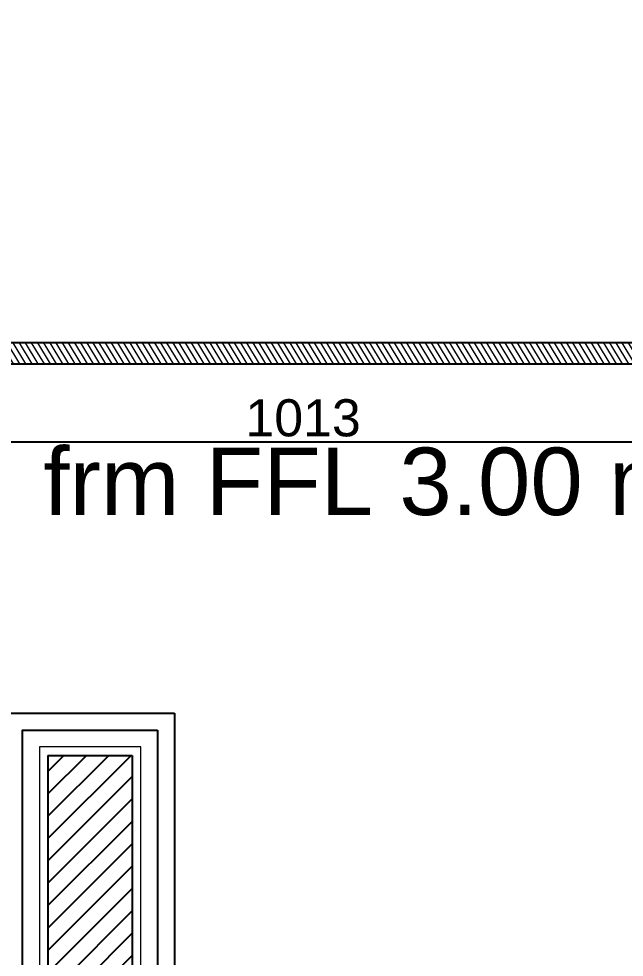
# Model space of a CAD drawing. Header units: inches. Extents: x 258415 to 640093, y 441672 to 945769.
# Drawn here: x 320113 to 320831, y 469375 to 470488 of the extents above; entities that cross this region are included whole.
import ezdxf

# ---------------------------------------------------------------- set-up
doc = ezdxf.new("R2010")
doc.units = ezdxf.units.IN
doc.header["$MEASUREMENT"] = 0
for name, color, linetype in [('A-DIMESNION-1', 7, 'Continuous'), ('CQ Grg Gypsum', 41, 'Continuous'), ('CQ text label', 3, 'Continuous'), ('CQ Wall plan', 3, 'Continuous'), ('xref grd floor$2$CQ Wall hatch_CHB', 8, 'Continuous')]:
    doc.layers.add(name, color=color, linetype=linetype)
doc.layers.add('CQ Gypsum Hatch', color=8, linetype='Continuous', lineweight=20)
doc.layers.add('CQ Marble', color=6, linetype='Continuous', lineweight=0)
doc.styles.get("Standard").update_dxf_attribs({"font": 'arial.ttf'})
doc.dimstyles.new('CQ Anno', dxfattribs={"dimscale": 40, "dimtxt": 2.2, "dimasz": 0.75, "dimexe": 1, "dimexo": 0.5, "dimgap": 0.5, "dimtad": 1, "dimrnd": 1, "dimdsep": 46, "dimtxsty": 'Standard', "dimblk": 'x-04-bw-gf-dim-50$0$DIM12', "dimcen": 0.0025, "dimdle": 0.5, "dimclrd": 8, "dimclre": 8, "dimclrt": 2, "dimazin": 2, "dimtfac": 1, "dimtix": 1, "dimtmove": 1, "dimatfit": 0, "dimfxl": 50, "dimtolj": 1, "dimtzin": 0, "dimlwd": -1, "dimarcsym": 1})

# ---------------------------------------------------------------- blocks, each defined once
blk = doc.blocks.new('ff-12 wall plan')
at = {"layer": 'xref grd floor$2$CQ Wall hatch_CHB'}
h = blk.add_hatch(dxfattribs=at)
h.set_pattern_fill('ANSI31,_O', color=8, scale=150)
h.set_pattern_definition([(45, (0, 0), (-13.25825215, 13.25825215), [])])
h.paths.add_polyline_path([(310882, 469614.1), (310982, 469614.1), (310982, 467714.1), (310882, 467714.1)])
at = {"layer": 'CQ Wall plan'}
for p, q in [((310882, 469614.1, 0), (310882, 467714.1, 0)), ((310882, 469614.1, 0), (310982, 469614.1, 0)), ((310982, 469614.1, 0), (310982, 467714.1, 0))]:
    blk.add_line(p, q, dxfattribs=at)
blk = doc.blocks.new('ff-12 marble')
at = {"layer": 'CQ Marble', "elevation": 0}
for points in [[(312405.4, 469434.1), (312405.4, 467944.1), (312105, 467944.1), (312105, 467744.1), (311312.5, 467744.1), (311312.5, 467944.1), (311012, 467944.1), (311012, 469644.1), (310852, 469644.1), (310852, 467944.1)], [(312425.4, 469439.1), (312425.4, 467924.1), (312125, 467924.1), (312125, 467724.1), (311292.5, 467724.1), (311292.5, 467924.1), (310992, 467924.1), (310992, 469624.1), (310872, 469624.1), (310872, 467944.1)]]:
    blk.add_lwpolyline(points, dxfattribs=at)
blk = doc.blocks.new('x-04-bw-gf-dim-50$0$DIM12')
blk.add_line((0, -1), (0, 1))
at = {"color": 8}
blk.add_line((-1, 0), (1, 0), dxfattribs=at)
blk.add_circle((0, 0), 0.5)
blk = doc.blocks.new('*D279')
at = {"layer": 'A-DIMESNION-1', "color": 8, "lineweight": -2, "ltscale": 0.05, "transparency": 16777216}
for p, q in [((319943.9, 470186.8), (319943.9, 469945.7)), ((320957.2, 470177.3), (320957.2, 469945.7))]:
    blk.add_line(p, q, dxfattribs=at)
at = {"layer": 'A-DIMESNION-1', "color": 8, "ltscale": 0.05, "transparency": 16777216}
blk.add_line((320937.2, 469985.7), (319963.9, 469985.7), dxfattribs=at)
at = {"layer": 'Defpoints', "color": 0, "linetype": 'Continuous', "ltscale": 0.05, "transparency": 16777216}
for p in [(319943.9, 470206.8, 0), (320957.2, 470197.3), (319943.9, 469985.7)]:
    blk.add_point(p, dxfattribs=at)
at = {"layer": 'A-DIMESNION-1', "color": 8, "linetype": 'Continuous', "ltscale": 0.05, "transparency": 16777216, "xscale": 20, "yscale": 20, "zscale": 20, "rotation": 180}
blk.add_blockref('x-04-bw-gf-dim-50$0$DIM12', (319943.9, 469985.7), dxfattribs=at)
at = {"layer": 'A-DIMESNION-1', "color": 8, "linetype": 'Continuous', "ltscale": 0.05, "transparency": 16777216, "xscale": 20, "yscale": 20, "zscale": 20}
blk.add_blockref('x-04-bw-gf-dim-50$0$DIM12', (320957.2, 469985.7), dxfattribs=at)
at = {"layer": 'A-DIMESNION-1', "color": 2, "linetype": 'Continuous', "ltscale": 0.05, "transparency": 16777216, "insert": (320450.6, 470014.2), "char_height": 44, "attachment_point": 5}
blk.add_mtext('\\A1;1013', dxfattribs=at)

msp = doc.modelspace()

# ---------------------------------------------------------------- hatches: boundary and pattern name
at = {"layer": 'CQ Gypsum Hatch'}
h = msp.add_hatch(dxfattribs=at)
h.set_pattern_fill('ANSI31', color=256, scale=50, angle=76.028577, style=0)
h.paths.add_polyline_path([(318251.454, 470128.475), (318251.454, 470103.475), (318271.454, 470103.475), (318271.454, 470078.475), (321651.456, 470078.475), (321651.456, 470103.475), (321671.456, 470103.475), (321671.456, 470128.475), (321626.456, 470128.475), (321626.456, 470103.475), (318296.454, 470103.475), (318296.454, 470128.475)])

# ---------------------------------------------------------------- linework, layer by layer
at = {"layer": 'CQ Grg Gypsum', "elevation": 0}
msp.add_lwpolyline([(320278.007, 469644.094), (320278.007, 467944.111), (321671.454, 467944.111), (321671.457, 471609.092), (319416.454, 471609.094), (319416.454, 471084.094), (318251.454, 471084.094), (318251.454, 469644.094), (318851.002, 469644.085), (318851.454, 467944.111), (320118.007, 467944.111), (320117.995, 469644.094), (320278.007, 469644.094)], dxfattribs=at)
msp.add_lwpolyline([(320298.007, 469664.094), (320298.007, 467964.111), (321651.454, 467964.111), (321651.457, 471589.092), (319436.454, 471589.094), (319436.454, 471064.094), (318271.454, 471064.094), (318271.454, 469664.094), (318870.997, 469664.085), (318871.448, 467964.111), (320098.007, 467964.111), (320097.995, 469664.094)], close=True, dxfattribs=at)
at = {"layer": 'CQ Grg Gypsum'}
msp.add_lwpolyline([(318251.454, 470128.475), (318251.454, 470103.475), (318271.454, 470103.475), (318271.454, 470078.475), (321651.456, 470078.475), (321651.456, 470103.475), (321671.456, 470103.475), (321671.456, 470128.475), (321626.456, 470128.475), (321626.456, 470103.475), (318296.454, 470103.475), (318296.454, 470128.475), (318251.454, 470128.475)], dxfattribs=at)

# ---------------------------------------------------------------- block references
msp.add_blockref('ff-12 marble', (9266.018, 0), dxfattribs=at)
at = {"layer": 'CQ Wall plan'}
msp.add_blockref('ff-12 wall plan', (9266.018, 0), dxfattribs=at)

# ---------------------------------------------------------------- texts
at = {"layer": 'CQ text label'}
msp.add_text(' frm FFL 3.00 m', height=80, rotation=0, dxfattribs=at).set_placement((320111.568, 469899.156))

# ---------------------------------------------------------------- dimensions: what is measured, and where the dimension line sits
at = {"layer": 'A-DIMESNION-1', "color": 64, "linetype": 'Continuous', "ltscale": 0.05}
dim = msp.add_linear_dim(base=(319943.944, 469985.729), p1=(320957.22, 470197.269), p2=(319943.944, 470206.808, 0), dimstyle='CQ Anno', override={"dimscale": 0, "dimasz": 1, "dimexe": 2, "dimexo": 1, "dimgap": 0.3, "dimcen": 0.005}, dxfattribs=at)
dim.commit()
dim.dimension.update_dxf_attribs({"geometry": '*D279', "text_midpoint": (320450.582, 470014.209)})

doc.saveas('drawing.dxf')
